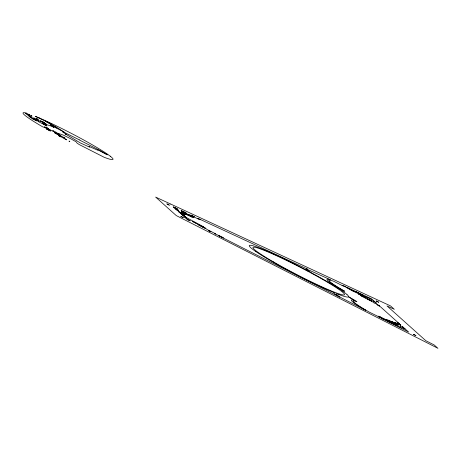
<?xml version="1.0" encoding="UTF-8"?>
<svg xmlns="http://www.w3.org/2000/svg" width="461" height="461" viewBox="0 0 461 461"><rect width="100%" height="100%" fill="white"/><g stroke="black" fill="none" stroke-linecap="round" stroke-linejoin="round"><path stroke-width="0.69" d="M30.922 115.532L31.982 116.155L31.688 116.011A11.496 0.899 27.3 0 1 31.423 115.89L31.077 115.717M183.259 217.644L180.804 216.382L183.276 217.627M376.262 300.981L378.729 302.272L376.257 300.993M353.195 300.048L354.313 300.342A36.632 2.875 27.3 0 1 348.47 296.867A56.017 4.397 27.3 0 1 338.939 294.573M32.431 118.166L37.013 120.955L32.938 119.157L29.665 116.835L32.143 117.883L28.34 115.694L31.037 116.742L29.936 115.918A17.455 1.371 27.3 0 1 29.366 115.636L28.934 115.423M32.431 118.166L34.627 118.932L33.077 118.045L34.431 118.097L36.148 118.973L40.568 121.577L35.14 119.411L38.782 121.583L38.257 121.566L46.866 125.974L42.164 122.943L43.985 123.957L44.642 124.182L43.789 123.657L51.58 126.239L54.294 127.576L50.065 124.781L54.127 126.302L56.761 127.887L55.389 127.57L63.301 131.639L64.782 132.728L62.805 132.002L66.102 134.26L65.358 133.903L80.416 142.985L88.846 146.8L89.734 147.053L89.008 146.437L97.271 150.055L97.836 150.055L97.657 149.785L107.361 154.821L99.668 150.321L80.058 140.334A13.628 1.072 27.3 0 0 79.845 140.179L79.465 139.919M110.248 156.198A50.301 3.947 27.3 0 0 97.876 148.079A50.652 3.976 27.3 0 0 61.296 128.267L56.795 126.055A50.526 3.965 27.3 0 0 40.614 118.552L35.249 116.287L47.909 122.292L51.897 124.568L45.345 121.185L56.127 126.931L65.347 132.912L79.407 139.879M273.598 253.965L277.626 255.809A55.608 4.362 27.3 0 1 309.037 271.523M39.364 118.016L40.643 118.569M307.925 269.328L197.798 218.301L200.12 219.788L192.594 216.37L193.724 217.362L190.399 215.95L192.45 217.298L184.112 213.576L185.236 214.567L181.259 212.354L183.397 213.829L178.816 211.76L178.949 212.02L178.102 211.259L182.032 213.414L181.651 213.397L182.942 214.186L180.643 213.12L183.438 214.607L182.614 214.348L184.7 215.84L182.746 214.959L185.771 216.918L182.838 215.506L183.276 215.898L201.999 225.953L203.468 226.991L201.682 226.138L204.615 227.567L207.035 229.474L215.731 233.877L214.405 233.422L214.987 233.836L221.914 236.925L223.383 237.957L221.355 237.063L339.722 297.115A18.198 1.429 27.3 0 1 334.283 292.735L330.572 291.168A55.775 4.374 27.3 0 1 320.205 286.517L319.243 286.068A55.551 4.356 27.3 0 1 297.979 275.609L296.077 274.629A55.885 4.385 27.3 0 1 255.625 251.418M255.653 251.429L254.051 250.3A56.167 4.408 27.3 0 1 250.813 247.759A55.775 4.374 27.3 0 1 273.644 253.994M29.014 115.256L26.496 113.55L25.246 113.21L28.213 115.457L30.057 115.809L26.208 113.078M110.242 156.198A51.01 4.005 27.3 0 1 112.202 157.887A50.566 3.97 27.3 0 1 104.209 157.31L79.338 144.621L77.062 143.112L76.163 141.832L70.343 138.565L63.393 135.136L58 133.275L59.308 134.894L64.523 137.92L63.341 137.418L66.568 139.844L58.651 135.482L61.278 136.571L54.277 132.543L60.12 135.569L54.496 132.486L57.936 133.592L56.323 132.324L52.802 130.619L53.914 131.616L48.831 129.512L49.713 130.325L44.55 127.397L42.787 126.896A50.526 3.965 27.3 0 1 26.168 113.054M347.012 294.567A55.487 4.351 27.3 0 1 348.579 296.642A34.385 2.697 27.3 0 0 356.128 301.148L356.918 301.598L355.339 301.148A35.704 2.801 27.3 0 0 365.775 310.086L368.241 311.521A5.786 0.455 27.3 0 0 369.146 312.045L378.487 316.644L379.069 316.857L378.331 316.309L380.746 317.387L378.66 316.16L386.912 320.107L386.272 319.352L395.895 323.224L395.256 322.47L399.007 324.607L400.361 325.034L398.275 323.812L400.834 325.057L397.895 323.351L399.595 323.945L397.238 322.614L398.529 322.988L380.319 306.663L377.772 305.17L379.524 305.954L379.011 305.499L376.81 304.427L377.87 304.733L376.602 303.891L374.142 303.004L372.615 301.817L362.628 296.74L360.842 295.559L362.605 296.342L356.537 292.741L352.423 290.891L343.67 285.935L345.45 286.713L342.102 285.29L342.915 285.866L333.274 281.072A11.744 0.922 27.3 0 0 332.404 280.818L330.214 280.253A35.03 2.749 27.3 0 0 339.152 287.964L344.742 291.237L344.338 291.11A34.679 2.72 27.3 0 0 341.664 290.551L343.652 291.94A56.017 4.397 27.3 0 1 347 294.544M353.195 300.048A37.981 2.979 27.3 0 0 365.729 310.311L341.428 297.869A15.928 1.25 27.3 0 1 336.778 293.882L337.7 294.153A14.36 1.124 27.3 0 1 338.944 294.579M309.026 271.523A17.967 1.412 27.3 0 1 307.862 269.305M192.456 221.361L196.893 223.718L192.456 221.361M218.998 235.796L220.594 236.677L218.998 235.796M177.255 208.781L173.278 206.937L177.255 208.781M38.188 119.405L36.315 118.54L38.188 119.405M197.988 224.294L197.683 224.576L203.693 227.648L197.988 224.294M180.257 212.982L179.289 212.325L180.257 212.982M189.264 215.258L187.598 214.717L184.607 212.763L186.538 213.322L186.088 213.512L189.972 215.275L188.197 214.596L190.07 215.748L189.264 215.258M186.158 213.99L184.486 213.264L186.336 214.388L181.34 211.582L186.158 213.99M178.061 210.521L177.001 210.274L175.75 209.156L178.061 210.521M182.591 214.935L181.455 214.267L182.591 214.935M40.528 120.759L42.285 121.963L40.528 120.759M166.94 203.912L169.394 205.208L166.98 203.918M413.517 334.352L415.972 335.648L413.557 334.358M402.251 327.765L401.335 327.829L393.026 323.242L396.022 325.103L389.672 322.279L385.085 319.485L384.365 319.196L385.119 319.836L381.512 317.969L383.126 318.966L381.166 318.142L408.711 332.116L405.634 329.356L402.251 327.765M359.995 294.591L358.716 294.147L364.622 296.89L363.026 295.899L365.953 297.564L366.161 298.111L360.018 294.596M390.784 321.715L390.461 321.697L395.129 323.864L392.299 321.957L391.902 321.882L393.083 322.625L390.784 321.715M367.515 297.374C366.749 297.8 358.992 294.106 362.893 295.271L355.27 291.3L355.69 291.94L353.426 290.96L346.338 287.128L371.549 298.809L374.211 301.194L367.515 297.374M394.19 322.884L398.195 325.051L394.19 322.884M48.947 130.002L46.354 128.936L50.416 131.051L48.947 130.002M402.309 326.371L401.957 326.348L402.977 326.976L402.309 326.371M204.304 227.78L203.802 227.688L205.329 228.27L204.304 227.78M46.786 125.369L45.334 124.706L46.786 125.369M329.166 279.395L328.203 279.193A37.272 2.922 27.3 0 0 337.25 287.088L342.131 289.969A36.667 2.875 27.3 0 0 340.126 289.52A55.614 4.362 27.3 0 0 315.578 275.056L312.379 273.321A15.68 1.227 27.3 0 1 309.193 270.181L330.416 279.746L329.166 279.395M44.066 122.885L42.568 122.073L44.066 122.885M48.359 128.544L46.025 127.392L48.359 128.544M186.509 218.197L184.354 216.866L186.509 218.197M44.02 123.081L43.132 122.632L44.02 123.081M379.282 317.105L378.884 316.984L380.527 317.813L379.282 317.105M400.672 326.036L400.263 325.91L401.105 326.255L400.672 326.036M45.904 123.75L44.481 123.018L45.904 123.75M369.347 299.754L368.414 299.431L371.773 301.021L367.267 298.682L369.347 299.754M69.098 141.124L69.772 141.481L69.098 141.124M42.798 121.837L41.974 121.537L44.452 122.701L42.798 121.837M374.77 301.696L373.341 301.177L376.366 303.125L374.77 301.696M194.323 216.768L190.866 215.085L194.323 216.768M58.535 135.592L60.691 136.773L58.535 135.592M50.036 129.869L44.579 126.884L50.036 129.869M45.662 124.528L45.264 124.378L46.446 125L45.662 124.528M29.832 115.066L28.282 114.195L29.832 115.066M190.145 220.802L187.656 219.822L185.904 218.255L190.145 220.802M181.726 214.025L180.914 213.702L183.086 214.745L181.726 214.025M209.911 231.168L208.303 230.442L210.942 231.785L209.911 231.168M170.789 204.102L155.622 197.078L176.258 215.569L437.95 348.326L434.17 344.943L425.803 340.696L386.998 305.92L394.334 309.319L390.553 305.931L170.789 204.102M184.757 212.256L181.064 210.544L186.083 213.045L184.757 212.256M390.242 321.599L387.96 320.32L390.242 321.599M42.406 122.073L41.375 121.571L42.406 122.073M44.775 123.341L43.991 122.96L45.783 124.015L44.775 123.341M191.839 216.313L190.658 215.656L191.839 216.313M178.603 210.447L175.485 208.914L173.688 207.306L177.594 209.455L178.603 210.447M403.548 327.489L401.992 326.705L402.43 327.391L405.173 328.941L403.548 327.489M273.2 261.75A51.534 4.045 27.3 0 0 344.476 294.786A51.534 4.045 27.3 0 0 278.571 256.644A51.534 4.045 27.3 0 0 273.2 261.75"/></g></svg>
